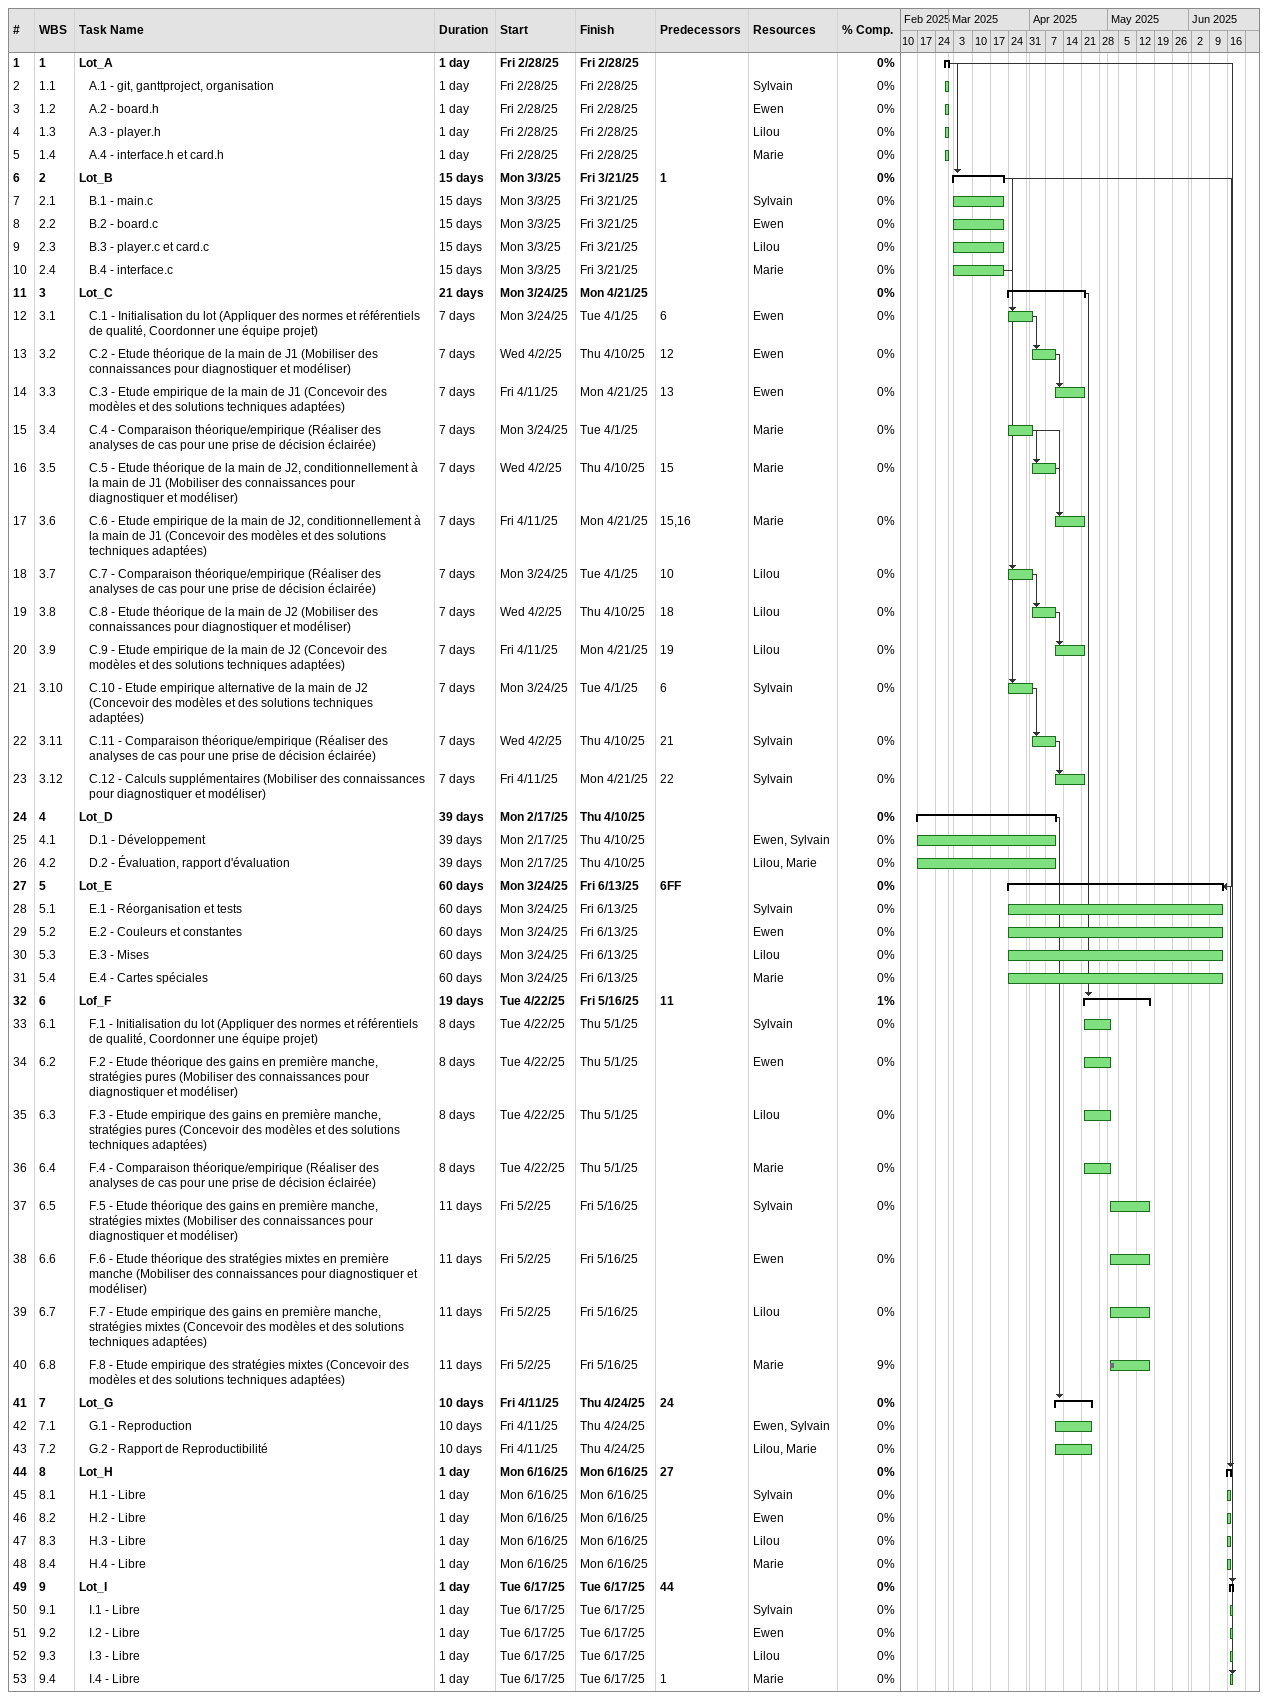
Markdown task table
| ID | WBS | Task | Duration | Start | Finish | Predecessors | Resources | % complete |
|---|---|---|---|---|---|---|---|---|
| 1 | 1 | **Lot_A** | 1d | 2025-02-28 | 2025-02-28 |  |  | 0 |
| 2 | 1.1 | A.1 - git, ganttproject, organisation | 1d | 2025-02-28 | 2025-02-28 |  | Sylvain | 0 |
| 3 | 1.2 | A.2 - board.h | 1d | 2025-02-28 | 2025-02-28 |  | Ewen | 0 |
| 4 | 1.3 | A.3 - player.h | 1d | 2025-02-28 | 2025-02-28 |  | Lilou | 0 |
| 5 | 1.4 | A.4 - interface.h et card.h | 1d | 2025-02-28 | 2025-02-28 |  | Marie | 0 |
| 6 | 2 | **Lot_B** | 15d | 2025-03-03 | 2025-03-21 | 1 |  | 0 |
| 7 | 2.1 | B.1 - main.c | 15d | 2025-03-03 | 2025-03-21 |  | Sylvain | 0 |
| 8 | 2.2 | B.2 - board.c | 15d | 2025-03-03 | 2025-03-21 |  | Ewen | 0 |
| 9 | 2.3 | B.3 - player.c et card.c | 15d | 2025-03-03 | 2025-03-21 |  | Lilou | 0 |
| 10 | 2.4 | B.4 - interface.c | 15d | 2025-03-03 | 2025-03-21 |  | Marie | 0 |
| 11 | 3 | **Lot_C** | 21d | 2025-03-24 | 2025-04-21 |  |  | 0 |
| 12 | 3.1 | C.1 - Initialisation du lot (Appliquer des normes et référentiels de qualité, Coordonner une équipe projet) | 7d | 2025-03-24 | 2025-04-01 | 6 | Ewen | 0 |
| 13 | 3.2 | C.2 - Etude théorique de la main de J1 (Mobiliser des connaissances pour diagnostiquer et modéliser) | 7d | 2025-04-02 | 2025-04-10 | 12 | Ewen | 0 |
| 14 | 3.3 | C.3 - Etude empirique de la main de J1 (Concevoir des modèles et des solutions techniques adaptées) | 7d | 2025-04-11 | 2025-04-21 | 13 | Ewen | 0 |
| 15 | 3.4 | C.4 - Comparaison théorique/empirique (Réaliser des analyses de cas pour une prise de décision éclairée) | 7d | 2025-03-24 | 2025-04-01 |  | Marie | 0 |
| 16 | 3.5 | C.5 - Etude théorique de la main de J2, conditionnellement à la main de J1 (Mobiliser des connaissances pour diagnostiquer et modéliser) | 7d | 2025-04-02 | 2025-04-10 | 15 | Marie | 0 |
| 17 | 3.6 | C.6 - Etude empirique de la main de J2, conditionnellement à la main de J1 (Concevoir des modèles et des solutions techniques adaptées) | 7d | 2025-04-11 | 2025-04-21 | 15, 16 | Marie | 0 |
| 18 | 3.7 | C.7 - Comparaison théorique/empirique (Réaliser des analyses de cas pour une prise de décision éclairée) | 7d | 2025-03-24 | 2025-04-01 | 10 | Lilou | 0 |
| 19 | 3.8 | C.8 - Etude théorique de la main de J2 (Mobiliser des connaissances pour diagnostiquer et modéliser) | 7d | 2025-04-02 | 2025-04-10 | 18 | Lilou | 0 |
| 20 | 3.9 | C.9 - Etude empirique de la main de J2 (Concevoir des modèles et des solutions techniques adaptées) | 7d | 2025-04-11 | 2025-04-21 | 19 | Lilou | 0 |
| 21 | 3.10 | C.10 - Etude empirique alternative de la main de J2 (Concevoir des modèles et des solutions techniques adaptées) | 7d | 2025-03-24 | 2025-04-01 | 6 | Sylvain | 0 |
| 22 | 3.11 | C.11 - Comparaison théorique/empirique (Réaliser des analyses de cas pour une prise de décision éclairée) | 7d | 2025-04-02 | 2025-04-10 | 21 | Sylvain | 0 |
| 23 | 3.12 | C.12 - Calculs supplémentaires (Mobiliser des connaissances pour diagnostiquer et modéliser) | 7d | 2025-04-11 | 2025-04-21 | 22 | Sylvain | 0 |
| 24 | 4 | **Lot_D** | 39d | 2025-02-17 | 2025-04-10 |  |  | 0 |
| 25 | 4.1 | D.1 - Développement | 39d | 2025-02-17 | 2025-04-10 |  | Ewen, Sylvain | 0 |
| 26 | 4.2 | D.2 - Évaluation, rapport d'évaluation | 39d | 2025-02-17 | 2025-04-10 |  | Lilou, Marie | 0 |
| 27 | 5 | **Lot_E** | 60d | 2025-03-24 | 2025-06-13 | 6FF |  | 0 |
| 28 | 5.1 | E.1 - Réorganisation et tests | 60d | 2025-03-24 | 2025-06-13 |  | Sylvain | 0 |
| 29 | 5.2 | E.2 - Couleurs et constantes | 60d | 2025-03-24 | 2025-06-13 |  | Ewen | 0 |
| 30 | 5.3 | E.3 - Mises | 60d | 2025-03-24 | 2025-06-13 |  | Lilou | 0 |
| 31 | 5.4 | E.4 - Cartes spéciales | 60d | 2025-03-24 | 2025-06-13 |  | Marie | 0 |
| 32 | 6 | **Lof_F** | 19d | 2025-04-22 | 2025-05-16 | 11 |  | 1 |
| 33 | 6.1 | F.1 - Initialisation du lot (Appliquer des normes et référentiels de qualité, Coordonner une équipe projet) | 8d | 2025-04-22 | 2025-05-01 |  | Sylvain | 0 |
| 34 | 6.2 | F.2 - Etude théorique des gains en première manche, stratégies pures (Mobiliser des connaissances pour diagnostiquer et modéliser) | 8d | 2025-04-22 | 2025-05-01 |  | Ewen | 0 |
| 35 | 6.3 | F.3 - Etude empirique des gains en première manche, stratégies pures (Concevoir des modèles et des solutions techniques adaptées) | 8d | 2025-04-22 | 2025-05-01 |  | Lilou | 0 |
| 36 | 6.4 | F.4 - Comparaison théorique/empirique (Réaliser des analyses de cas pour une prise de décision éclairée) | 8d | 2025-04-22 | 2025-05-01 |  | Marie | 0 |
| 37 | 6.5 | F.5 - Etude théorique des gains en première manche, stratégies mixtes (Mobiliser des connaissances pour diagnostiquer et modéliser) | 11d | 2025-05-02 | 2025-05-16 |  | Sylvain | 0 |
| 38 | 6.6 | F.6 - Etude théorique des stratégies mixtes en première manche (Mobiliser des connaissances pour diagnostiquer et modéliser) | 11d | 2025-05-02 | 2025-05-16 |  | Ewen | 0 |
| 39 | 6.7 | F.7 - Etude empirique des gains en première manche, stratégies mixtes (Concevoir des modèles et des solutions techniques adaptées) | 11d | 2025-05-02 | 2025-05-16 |  | Lilou | 0 |
| 40 | 6.8 | F.8 - Etude empirique des stratégies mixtes (Concevoir des modèles et des solutions techniques adaptées) | 11d | 2025-05-02 | 2025-05-16 |  | Marie | 9 |
| 41 | 7 | **Lot_G** | 10d | 2025-04-11 | 2025-04-24 | 24 |  | 0 |
| 42 | 7.1 | G.1 - Reproduction | 10d | 2025-04-11 | 2025-04-24 |  | Ewen, Sylvain | 0 |
| 43 | 7.2 | G.2 - Rapport de Reproductibilité | 10d | 2025-04-11 | 2025-04-24 |  | Lilou, Marie | 0 |
| 44 | 8 | **Lot_H** | 1d | 2025-06-16 | 2025-06-16 | 27 |  | 0 |
| 45 | 8.1 | H.1 - Libre | 1d | 2025-06-16 | 2025-06-16 |  | Sylvain | 0 |
| 46 | 8.2 | H.2 - Libre | 1d | 2025-06-16 | 2025-06-16 |  | Ewen | 0 |
| 47 | 8.3 | H.3 - Libre | 1d | 2025-06-16 | 2025-06-16 |  | Lilou | 0 |
| 48 | 8.4 | H.4 - Libre | 1d | 2025-06-16 | 2025-06-16 |  | Marie | 0 |
| 49 | 9 | **Lot_I** | 1d | 2025-06-17 | 2025-06-17 | 44 |  | 0 |
| 50 | 9.1 | I.1 - Libre | 1d | 2025-06-17 | 2025-06-17 |  | Sylvain | 0 |
| 51 | 9.2 | I.2 - Libre | 1d | 2025-06-17 | 2025-06-17 |  | Ewen | 0 |
| 52 | 9.3 | I.3 - Libre | 1d | 2025-06-17 | 2025-06-17 |  | Lilou | 0 |
| 53 | 9.4 | I.4 - Libre | 1d | 2025-06-17 | 2025-06-17 | 1 | Marie | 0 |
